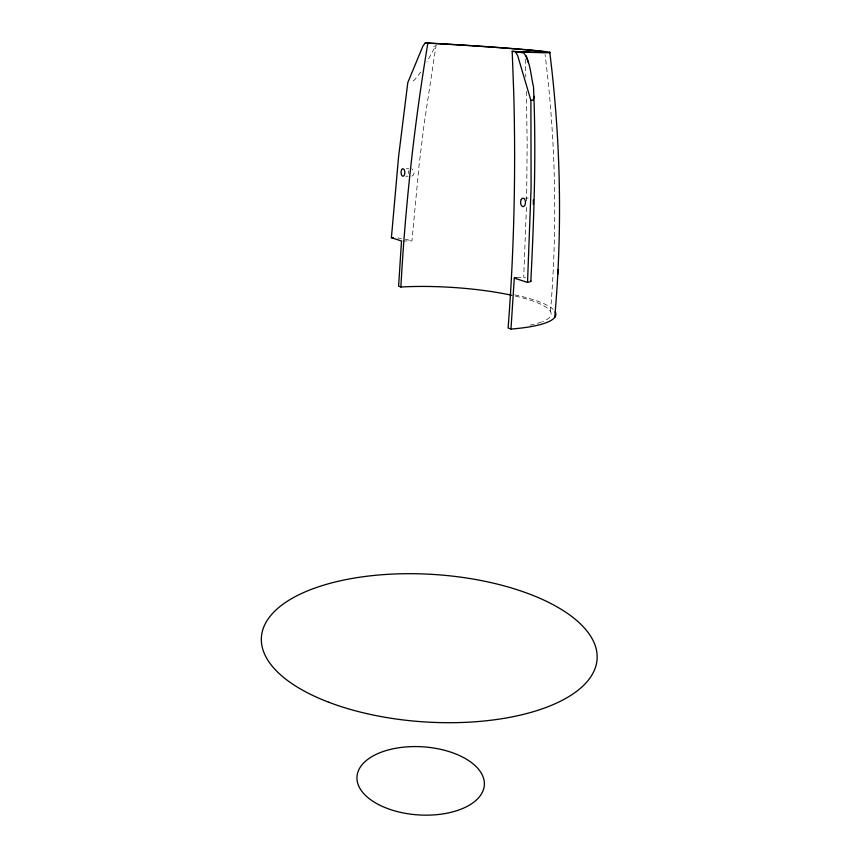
<?xml version="1.0" encoding="UTF-8"?>
<svg xmlns="http://www.w3.org/2000/svg" width="858" height="858" viewBox="0 0 858 858"><rect width="100%" height="100%" fill="white"/><g stroke="black" fill="none" stroke-linecap="round" stroke-linejoin="round"><path stroke-width="0.64" stroke-dasharray="4.29 3.22" d="M526.426 207.4L523.712 277.177L526.791 278.303M526.608 200.869L527.166 142.921L526.297 89.94M550.471 311.583C557.668 226.019 555.662 139.747 545.077 54.558M402.82 241.001L411.937 240.905L419.101 164.993L424.195 123.563L436.1 45.109L426.941 61.851M408.644 170.763L408.687 173.606M420.86 72.04L414.854 79.612L410.81 82.582M411.797 176.158L413.492 174.925A3.657 2.424 85.9 0 0 413.835 171.278L411.84 168.79M516.655 277.853L523.712 277.177M525.589 198.112L528.238 198.069M405.577 176.201L408.065 176.18M406.338 168.747L408.698 168.736M433.644 46.654L434.62 46.718M397.715 238.009L401.48 238.513M405.319 239.21L411.937 240.905M525.193 59.02L525.836 77.091M514.714 294.82A104.815 21.3 3.7 0 1 553.195 309.373M515.379 296.074A100.032 20.324 3.7 0 1 542.524 321.632M541.505 322.018A100.032 20.324 3.7 0 1 528.303 325.439"/><path stroke-width="1.29" d="M554.74 317.396C562.548 229.15 560.724 140.133 549.764 52.241M516.655 277.853L514.296 278.078L510.982 329.075L508.108 327.981A830.855 291.613 87.7 0 0 513.781 94.294L512.194 51.33A77.284 1.63 3.7 0 0 532.679 50.429A77.284 1.63 3.7 0 0 427.863 43.147L425.268 42.9L422.93 46.053L407.797 82.593L398.573 156.778L391.409 237.698L401.512 241.012L398.605 286.143L400.868 287.012A100.032 20.324 3.7 0 1 511.765 295.27M515.326 51.641L523.863 52.981C530.684 62.366 530.737 75.633 533.494 86.733C536.347 151.576 534.094 216.656 530.812 281.478L527.531 282.432L531.091 187.527L530.898 100.386L517.664 55.609L515.326 51.641L512.194 51.33M400.868 287.012C405.319 205.298 414.393 123.863 427.863 43.147M557.721 274.431L558.097 269.669M534.169 96.311L533.172 100.204L530.898 100.386M526.265 55.909L528.41 62.806M391.409 237.698L393.329 237.72M516.655 51.695L531.628 52.37A82.325 1.737 3.7 0 0 536.336 50.601A82.325 1.737 3.7 0 0 443.929 43.93L425.268 42.9M426.994 42.997L429.268 43.372M514.296 278.078L527.531 282.432M530.641 280.587L530.812 281.478M533.268 199.978L533.376 200.987A3.958 0.987 -89.1 0 1 533.247 204.215M555.169 311.829A104.815 21.3 3.7 0 1 510.982 329.075M378.635 804.611A63.814 34.116 3.7 0 0 483.161 790.433A63.814 34.116 3.7 0 0 400.203 747.565A63.814 34.116 3.7 0 0 378.635 804.611M328.711 702.219A168.179 73.863 3.7 0 0 595.978 665.636A168.179 73.863 3.7 0 0 363.063 576.748A168.179 73.863 3.7 0 0 328.711 702.219M401.533 169.991A3.732 1.866 89.2 0 0 402.606 176.147A3.732 1.866 89.2 0 0 404.719 171.332A3.732 1.866 89.2 0 0 401.533 169.991M521.267 199.506A4.236 2.435 89.7 0 0 522.522 206.531A4.236 2.435 89.7 0 0 525.375 201.158A4.236 2.435 89.7 0 0 521.267 199.506"/></g></svg>
